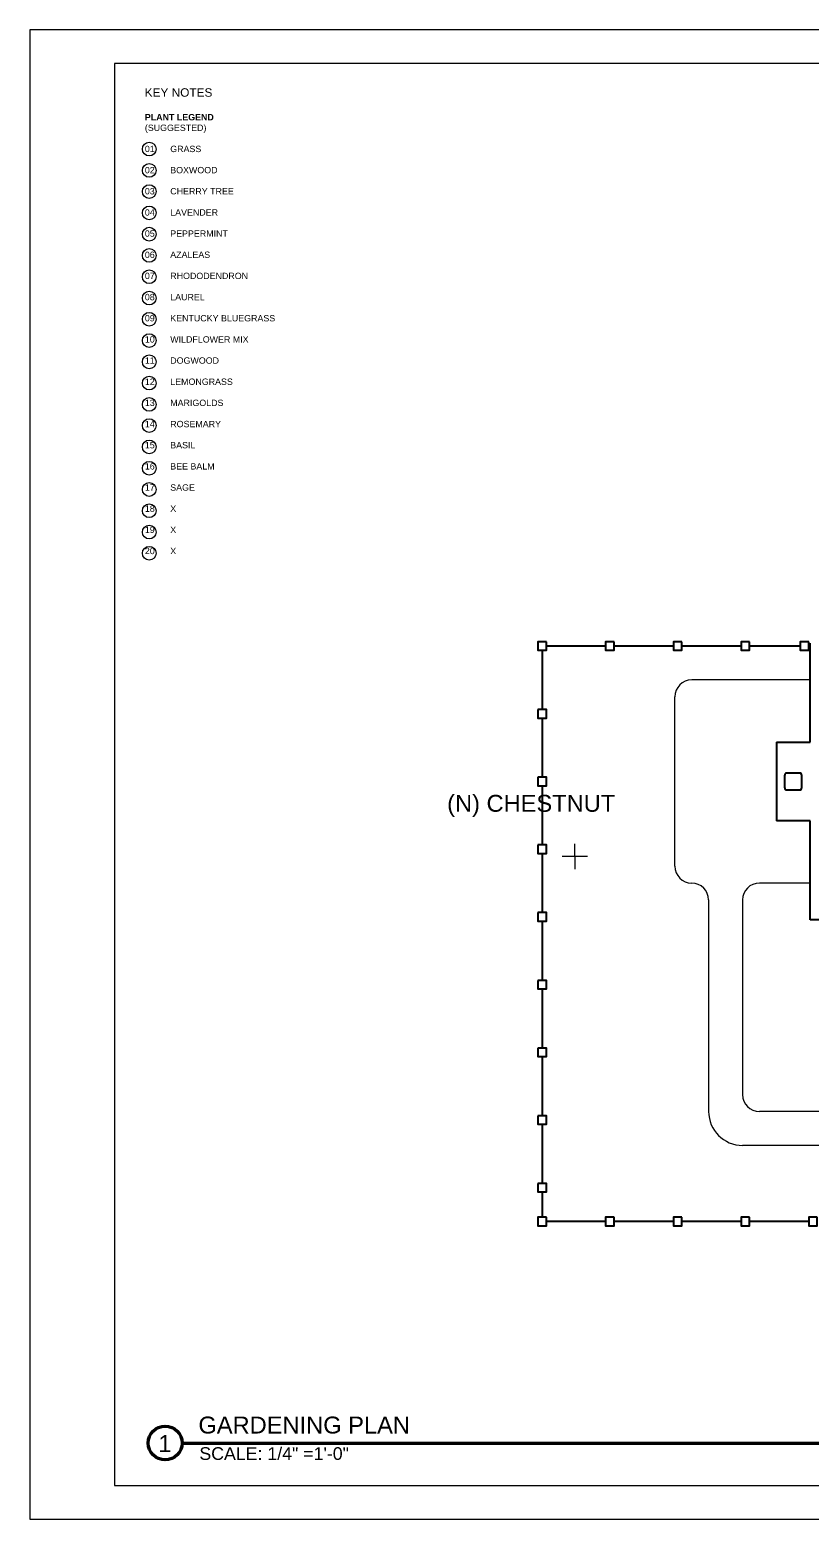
# Model space of a CAD drawing. Header units: inches. Extents: x -4969 to 16721, y 2489 to 24693.
# Drawn here: x 15089 to 15643, y 18000 to 19056 of the extents above; entities that cross this region are included whole.
import ezdxf

# ---------------------------------------------------------------- set-up
doc = ezdxf.new("R2010")
doc.units = ezdxf.units.IN
doc.header["$MEASUREMENT"] = 0
doc.layers.get('0').update_dxf_attribs({"lineweight": 5})
doc.layers.add('0-NPLT', color=1, linetype='Continuous', plot=False)
for name, color, linetype, lineweight in [('2', 6, 'Continuous', 20), ('3', 3, 'Continuous', 30), ('5', 4, 'Continuous', 50), ('A-TEXT', 7, 'Continuous', 20), ('A-TEXTx', 7, 'Continuous', 20), ('L-PLNT', 7, 'Continuous', 20), ('TB-11x17', 7, 'Continuous', 100)]:
    doc.layers.add(name, color=color, linetype=linetype, lineweight=lineweight)
doc.styles.get("Standard").update_dxf_attribs({"font": 'Arial.ttf'})

# ---------------------------------------------------------------- blocks, each defined once
blk = doc.blocks.new('BORDER 11X17')
at = {"layer": '0-NPLT', "lineweight": 9, "ltscale": 0.1}
blk.add_lwpolyline([(29864.74, -10461.77), (29048.74, -10461.77), (29048.74, -10989.77), (29864.74, -10989.77), (29864.74, -10461.77)], dxfattribs=at)
blk.add_lwpolyline([(29792.74, -10473.77), (29078.74, -10473.77), (29078.74, -10977.77), (29792.74, -10977.77)], close=True, dxfattribs=at)

msp = doc.modelspace()

# ---------------------------------------------------------------- linework, layer by layer
at = {"ltscale": 0.25}
for centre in [(15174.0311897, 18970.8931569), (15174.0311897, 18955.8238699), (15174.0311897, 18940.751391), (15174.0311897, 18925.6474005), (15174.0311897, 18925.6474005), (15174.0311897, 18910.5781136), (15174.0311897, 18895.5056347), (15174.0311897, 18880.4016442), (15174.0311897, 18865.3323572), (15174.0311897, 18850.2598783), (15174.0311897, 18835.1558878), (15174.0311897, 18820.0866009), (15174.0311897, 18805.014122), (15174.0311897, 18789.9101315), (15174.0311897, 18774.8376526), (15174.0311897, 18759.7336621), (15174.0311897, 18744.6643751), (15174.0311897, 18729.5918962), (15174.0311897, 18714.4879057), (15174.0311897, 18699.4186188), (15174.0311897, 18684.3461399)]:
    msp.add_circle(centre, 4.8713929, dxfattribs=at)
at = {"layer": '0-NPLT', "lineweight": 9, "ltscale": 0.1}
msp.add_lwpolyline([(16577.3246808, 19031.5008975), (15149.3246808, 19031.5008975), (15149.3246808, 18023.5008975), (16577.3246808, 18023.5008975)], close=True, dxfattribs=at)
at = {"layer": '2'}
for p, q in [((15642.5819196, 18594.5428136), (15558.5819196, 18594.5428136)), ((15546.5819196, 18462.5428134), (15546.5819196, 18582.5428136)), ((15642.5819196, 18450.5428134), (15606.5819192, 18450.5428134)), ((15570.5819192, 18438.5428134), (15570.5819192, 18288.542813)), ((15594.5819192, 18438.5428134), (15594.5819192, 18300.542813)), ((15806.0819205, 18288.542813), (15606.5819192, 18288.542813)), ((15806.0819205, 18264.542813), (15594.5819192, 18264.542813))]:
    msp.add_line(p, q, dxfattribs=at)
for centre, radius, start, end in [((15558.5819196, 18582.5428136), 12, 90, 180), ((15558.5819196, 18462.5428134), 12, 180, 270), ((15558.5819192, 18438.5428134), 12, 360, 90), ((15606.5819192, 18438.5428134), 12, 90, 180), ((15606.5819192, 18300.542813), 12, 180, 270), ((15594.5819192, 18288.542813), 24, 180, 270)]:
    msp.add_arc(centre, radius, start, end, dxfattribs=at)
at = {"layer": '3', "ltscale": 0.25}
for p, q in [((15497.5538039, 18618.542813), (15455.5538039, 18618.542813)), ((15545.5538039, 18618.542813), (15503.5538039, 18618.542813)), ((15593.5538039, 18618.542813), (15551.5538039, 18618.542813)), ((15635.5538039, 18618.542813), (15599.5538039, 18618.542813)), ((15452.5538039, 18615.542813), (15452.5538039, 18573.542813)), ((15452.5538039, 18567.542813), (15452.5538039, 18525.542813)), ((15452.5538039, 18519.542813), (15452.5538039, 18477.542813)), ((15452.5538039, 18471.542813), (15452.5538039, 18429.542813)), ((15452.5538039, 18423.542813), (15452.5538039, 18381.542813)), ((15452.5538039, 18375.542813), (15452.5538039, 18333.542813)), ((15452.5538039, 18327.542813), (15452.5538039, 18285.542813)), ((15452.5538039, 18279.542813), (15452.5538039, 18237.542813)), ((15452.5538039, 18231.542813), (15452.5538039, 18213.542813)), ((15497.5538039, 18210.542813), (15455.5538039, 18210.542813)), ((15545.5538039, 18210.542813), (15503.5538039, 18210.542813)), ((15593.5538039, 18210.542813), (15551.5538039, 18210.542813)), ((15641.5538039, 18210.542813), (15599.5538039, 18210.542813))]:
    msp.add_line(p, q, dxfattribs=at)
at = {"layer": '3'}
for p, q in [((15642.5819196, 18550.5428136), (15642.5819196, 18620.542814)), ((15618.5819194, 18550.5428136), (15642.5819196, 18550.5428136)), ((15618.5819194, 18550.5428136), (15618.5819194, 18494.5428134)), ((15624.5819195, 18518.0428135), (15624.5819195, 18527.0428135)), ((15635.0819195, 18528.5428135), (15626.0819195, 18528.5428135)), ((15636.5819195, 18518.0428135), (15636.5819195, 18527.0428135)), ((15626.0819195, 18516.5428135), (15635.0819195, 18516.5428135)), ((15642.5819196, 18494.5428134), (15618.5819194, 18494.5428134)), ((15642.5819196, 18424.542813), (15642.5819196, 18494.5428134)), ((15707.5819199, 18424.542813), (15642.5819196, 18424.542813))]:
    msp.add_line(p, q, dxfattribs=at)
at = {"layer": '3', "ltscale": 0.25}
for points in [[(15455.5538039, 18621.542813), (15449.5538039, 18621.542813), (15449.5538039, 18615.542813), (15455.5538039, 18615.542813), (15455.5538039, 18621.542813)], [(15503.5538039, 18621.542813), (15497.5538039, 18621.542813), (15497.5538039, 18615.542813), (15503.5538039, 18615.542813), (15503.5538039, 18621.542813)], [(15551.5538039, 18621.542813), (15545.5538039, 18621.542813), (15545.5538039, 18615.542813), (15551.5538039, 18615.542813), (15551.5538039, 18621.542813)], [(15599.5538039, 18621.542813), (15593.5538039, 18621.542813), (15593.5538039, 18615.542813), (15599.5538039, 18615.542813), (15599.5538039, 18621.542813)], [(15641.5538039, 18621.542813), (15635.5538039, 18621.542813), (15635.5538039, 18615.542813), (15641.5538039, 18615.542813), (15641.5538039, 18621.542813)], [(15449.5538039, 18573.542813), (15449.5538039, 18567.542813), (15455.5538039, 18567.542813), (15455.5538039, 18573.542813), (15449.5538039, 18573.542813)], [(15449.5538039, 18525.542813), (15449.5538039, 18519.542813), (15455.5538039, 18519.542813), (15455.5538039, 18525.542813), (15449.5538039, 18525.542813)], [(15449.5538039, 18477.542813), (15449.5538039, 18471.542813), (15455.5538039, 18471.542813), (15455.5538039, 18477.542813), (15449.5538039, 18477.542813)], [(15449.5538039, 18429.542813), (15449.5538039, 18423.542813), (15455.5538039, 18423.542813), (15455.5538039, 18429.542813), (15449.5538039, 18429.542813)], [(15449.5538039, 18381.542813), (15449.5538039, 18375.542813), (15455.5538039, 18375.542813), (15455.5538039, 18381.542813), (15449.5538039, 18381.542813)], [(15449.5538039, 18333.542813), (15449.5538039, 18327.542813), (15455.5538039, 18327.542813), (15455.5538039, 18333.542813), (15449.5538039, 18333.542813)], [(15449.5538039, 18285.542813), (15449.5538039, 18279.542813), (15455.5538039, 18279.542813), (15455.5538039, 18285.542813), (15449.5538039, 18285.542813)], [(15449.5538039, 18237.542813), (15449.5538039, 18231.542813), (15455.5538039, 18231.542813), (15455.5538039, 18237.542813), (15449.5538039, 18237.542813)], [(15455.5538039, 18213.542813), (15449.5538039, 18213.542813), (15449.5538039, 18207.542813), (15455.5538039, 18207.542813), (15455.5538039, 18213.542813)], [(15503.5538039, 18213.542813), (15497.5538039, 18213.542813), (15497.5538039, 18207.542813), (15503.5538039, 18207.542813), (15503.5538039, 18213.542813)], [(15551.5538039, 18213.542813), (15545.5538039, 18213.542813), (15545.5538039, 18207.542813), (15551.5538039, 18207.542813), (15551.5538039, 18213.542813)], [(15599.5538039, 18213.542813), (15593.5538039, 18213.542813), (15593.5538039, 18207.542813), (15599.5538039, 18207.542813), (15599.5538039, 18213.542813)], [(15647.5538039, 18213.542813), (15641.5538039, 18213.542813), (15641.5538039, 18207.542813), (15647.5538039, 18207.542813), (15647.5538039, 18213.542813)]]:
    msp.add_lwpolyline(points, dxfattribs=at)
at = {"layer": '3'}
for centre, start, end in [((15626.0819195, 18527.0428135), 90.0000000001, 180), ((15635.0819195, 18527.0428135), 0, 90.0000000001), ((15626.0819195, 18518.0428135), 180, 270.0000000001), ((15635.0819195, 18518.0428135), 270.0000000001, 0)]:
    msp.add_arc(centre, 1.5, start, end, dxfattribs=at)
at = {"layer": '5', "ltscale": 0.1}
msp.add_line((15197.3177224, 18053.5216827), (16481.3177224, 18053.5216827), dxfattribs=at)
msp.add_circle((15185.3177224, 18053.5216827), 12, dxfattribs=at)
at = {"layer": 'L-PLNT', "ltscale": 0.1}
for p, q in [((15475.7775827, 18469.3179506), (15475.7775827, 18478.3179506)), ((15484.7775827, 18469.3179506), (15466.7775827, 18469.3179506)), ((15475.7775827, 18469.3179506), (15475.7775827, 18460.3179506))]:
    msp.add_line(p, q, dxfattribs=at)

# ---------------------------------------------------------------- block references
at = {"ltscale": 0.1, "xscale": 2, "yscale": 2, "zscale": 2}
msp.add_blockref('BORDER 11X17', (-43008.1537846, 39979.0450796), dxfattribs=at)

# ---------------------------------------------------------------- texts
at = {"ltscale": 0.1}
for s, insert, char_height, width, attachment_point in [('{KEY NOTES}', (15170.7860082, 19014.0407797), 6, 83.84960551, 1), ('GARDENING PLAN', (15208.8656527, 18072.2639897), 12, 159.443042297, 1), ('{1}', (15185.1044343, 18053.1303267), 12, 22.301156179, 5)]:
    msp.add_mtext(s, dxfattribs=dict(at, insert=insert, char_height=char_height, width=width, attachment_point=attachment_point))
at = {"layer": 'A-TEXT', "ltscale": 0.25, "insert": (15385.1895338, 18505.2563417), "char_height": 12, "width": 221.839110092, "attachment_point": 4}
msp.add_mtext('{(N) CHESTNUT}', dxfattribs=at)
at = {"layer": 'A-TEXTx', "ltscale": 0.5, "insert": (15170.8990297, 18995.7809344), "char_height": 4.5, "width": 127.547743127, "attachment_point": 1}
msp.add_mtext('{\\fArial|b1|i0|c0|p34;PLANT LEGEND\\P}(SUGGESTED)\\P{\\C142;\\P}01^IGRASS^I^I\\P\\P02^IBOXWOOD^I^I^I\\P\\P03^ICHERRY TREE^I^I\\P\\P04^ILAVENDER^I^I\\P\\P05^IPEPPERMINT\\P\\P06^IAZALEAS\\P\\P07^IRHODODENDRON\\P\\P08 ^ILAUREL\\P\\P09 ^IKENTUCKY BLUEGRASS\\P\\P10^IWILDFLOWER MIX\\P\\P11^IDOGWOOD^I^I\\P\\P12^ILEMONGRASS^I^I^I\\P\\P13^IMARIGOLDS^I^I\\P\\P14^IROSEMARY^I\\P\\P15^IBASIL\\P\\P16^IBEE BALM\\P\\P17^ISAGE\\P\\P18 ^IX\\P\\P19 ^IX\\P\\P20^IX', dxfattribs=at)
at = {"layer": 'TB-11x17', "ltscale": 0.5, "insert": (15209.5545088, 18050.5469152), "char_height": 9, "width": 146.152359912, "attachment_point": 1}
msp.add_mtext('\\A1;SCALE: 1/4" =1\'-0"', dxfattribs=at)

doc.saveas('drawing.dxf')
